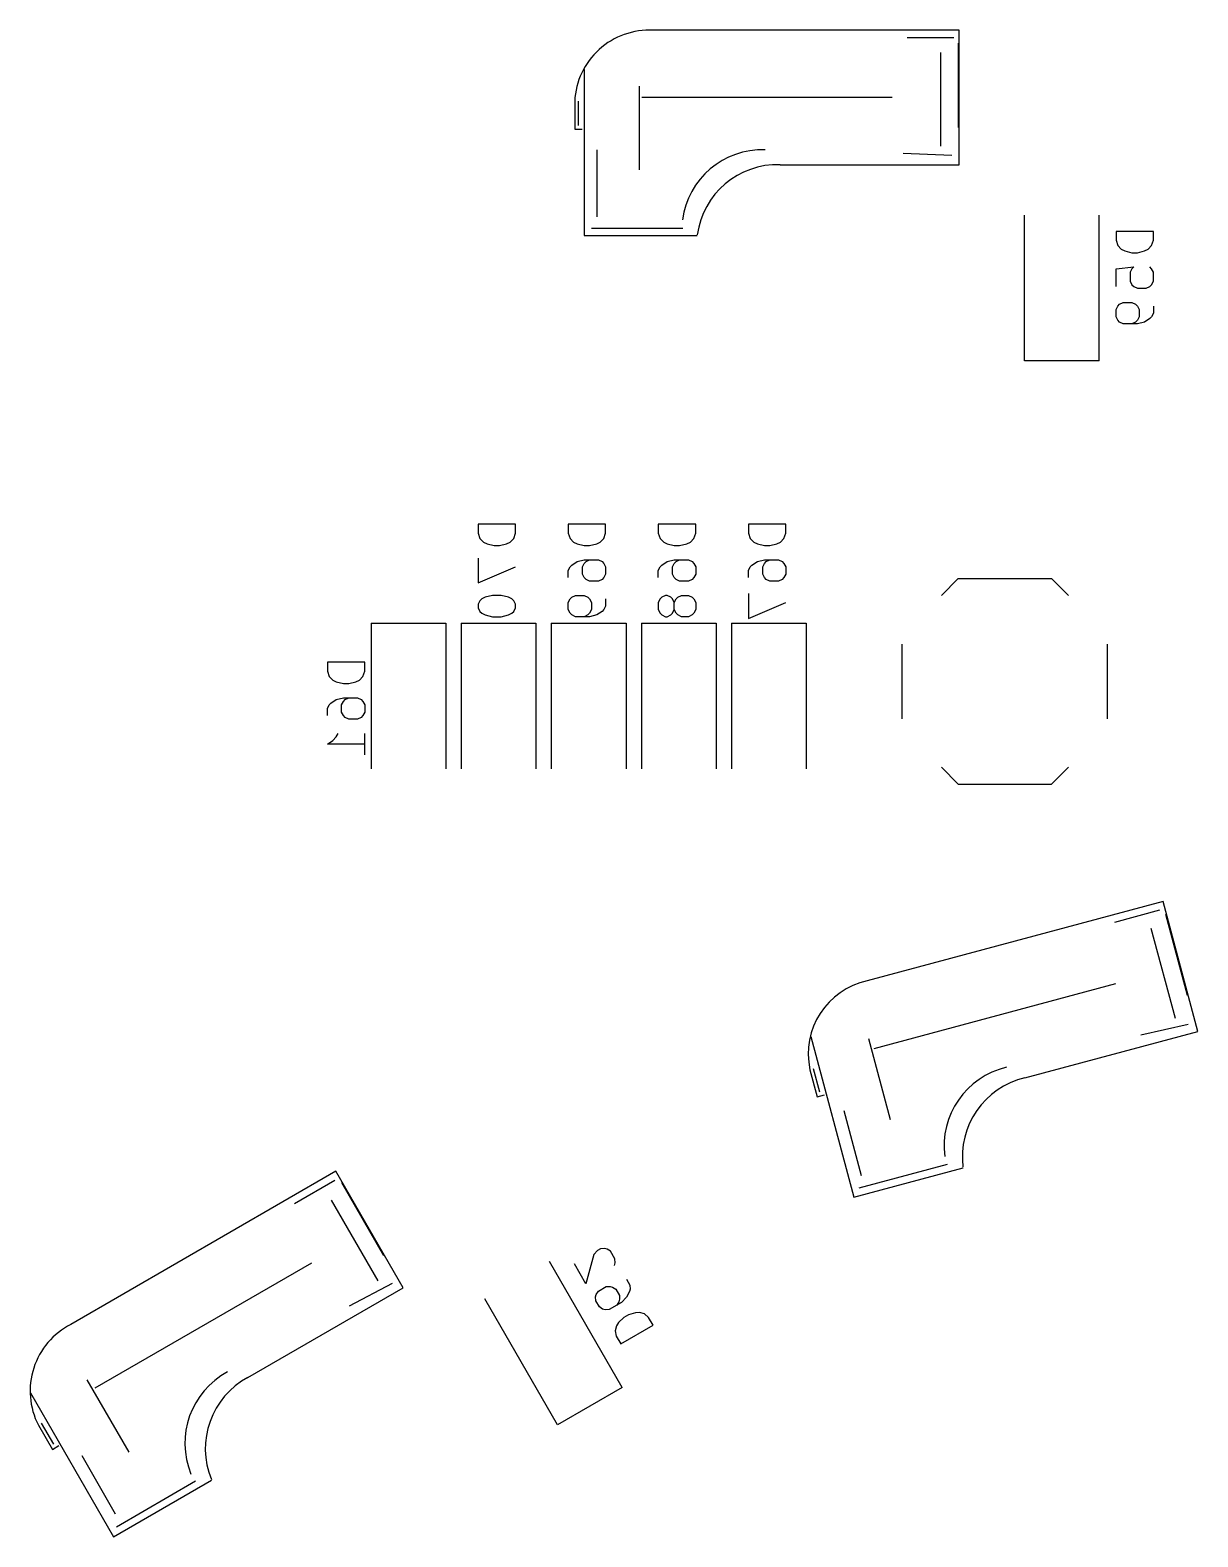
# Model space of a CAD drawing. Extents: x 83 to 346, y -162 to -57.
# Drawn here: x 83.18 to 114.45, y -158.28 to -117.93 of the extents above; entities that cross this region are included whole.
import ezdxf

# ---------------------------------------------------------------- set-up
doc = ezdxf.new("R2010")
doc.units = 0
doc.layers.add('BLACK', color=7, linetype='CONTINUOUS')

msp = doc.modelspace()

# ---------------------------------------------------------------- linework, layer by layer
at = {"layer": 'BLACK', "linetype": 'CONTINUOUS'}
for p, q in [((108.057, -117.936), (99.8574, -117.936)), ((107.907, -118.136), (106.657, -118.136)), ((108.057, -121.536), (108.057, -117.936)), ((107.557, -118.536), (107.557, -121.036)), ((108.037, -120.536), (108.037, -118.286)), ((98.0074, -118.986), (98.0074, -123.436)), ((99.4874, -119.436), (99.4874, -121.676)), ((106.257, -119.736), (99.5574, -119.736)), ((97.7574, -119.836), (97.7574, -120.586)), ((97.8574, -120.486), (97.8574, -119.836)), ((97.7574, -120.586), (97.9574, -120.586)), ((98.3574, -122.936), (98.3574, -121.136)), ((107.857, -121.286), (106.557, -121.236)), ((103.257, -121.536), (108.057, -121.536)), ((109.801, -126.786), (109.801, -122.886)), ((111.801, -126.786), (111.801, -122.886)), ((98.0074, -123.436), (101.037, -123.436)), ((98.2074, -123.236), (100.657, -123.236)), ((113.254, -123.322), (112.254, -123.322)), ((112.254, -123.322), (112.254, -123.56)), ((113.254, -123.56), (113.254, -123.322)), ((112.254, -123.56), (112.301, -123.703)), ((112.301, -123.703), (112.396, -123.798)), ((112.396, -123.798), (112.492, -123.846)), ((112.492, -123.846), (112.682, -123.893)), ((112.825, -123.893), (113.015, -123.846)), ((113.015, -123.846), (113.111, -123.798)), ((113.111, -123.798), (113.206, -123.703)), ((113.206, -123.703), (113.254, -123.56)), ((112.682, -123.893), (112.825, -123.893)), ((112.254, -124.322), (112.73, -124.274)), ((112.254, -124.798), (112.254, -124.322)), ((112.682, -124.322), (112.634, -124.417)), ((112.634, -124.417), (112.634, -124.655)), ((112.634, -124.655), (112.682, -124.75)), ((112.73, -124.274), (112.682, -124.322)), ((113.206, -124.322), (113.158, -124.274)), ((113.254, -124.417), (113.206, -124.322)), ((113.206, -124.75), (113.254, -124.655)), ((113.254, -124.655), (113.254, -124.417)), ((112.682, -124.75), (112.73, -124.798)), ((112.73, -124.798), (112.825, -124.846)), ((112.825, -124.846), (113.063, -124.846)), ((113.063, -124.846), (113.158, -124.798)), ((113.158, -124.798), (113.206, -124.75)), ((112.254, -125.417), (112.301, -125.322)), ((112.254, -125.608), (112.254, -125.417)), ((112.301, -125.322), (112.349, -125.274)), ((112.349, -125.274), (112.444, -125.227)), ((112.444, -125.227), (112.682, -125.227)), ((112.682, -125.227), (112.777, -125.274)), ((112.777, -125.274), (112.825, -125.322)), ((112.825, -125.322), (112.873, -125.417)), ((112.873, -125.417), (112.873, -125.608)), ((113.254, -125.322), (113.254, -125.512)), ((112.301, -125.703), (112.254, -125.608)), ((112.349, -125.75), (112.301, -125.703)), ((112.444, -125.798), (112.349, -125.75)), ((112.825, -125.798), (112.444, -125.798)), ((112.777, -125.75), (112.682, -125.798)), ((112.825, -125.703), (112.777, -125.75)), ((112.873, -125.608), (112.825, -125.703)), ((113.015, -125.75), (112.825, -125.798)), ((113.158, -125.655), (113.015, -125.75)), ((113.206, -125.608), (113.158, -125.655)), ((113.254, -125.512), (113.206, -125.608)), ((111.801, -126.786), (109.801, -126.786)), ((96.1718, -131.164), (95.1718, -131.164)), ((95.1718, -131.164), (95.1718, -131.402)), ((95.1718, -131.402), (95.2194, -131.545)), ((96.1242, -131.545), (96.1718, -131.402)), ((96.1718, -131.402), (96.1718, -131.164)), ((98.5848, -131.164), (97.5848, -131.164)), ((97.5848, -131.164), (97.5848, -131.402)), ((97.5848, -131.402), (97.6324, -131.545)), ((98.5372, -131.545), (98.5848, -131.402)), ((98.5848, -131.402), (98.5848, -131.164)), ((100.998, -131.164), (99.9978, -131.164)), ((99.9978, -131.164), (99.9978, -131.402)), ((99.9978, -131.402), (100.045, -131.545)), ((100.95, -131.545), (100.998, -131.402)), ((100.998, -131.402), (100.998, -131.164)), ((103.411, -131.164), (102.411, -131.164)), ((102.411, -131.164), (102.411, -131.402)), ((102.411, -131.402), (102.458, -131.545)), ((103.363, -131.545), (103.411, -131.402)), ((103.411, -131.402), (103.411, -131.164)), ((95.2194, -131.545), (95.3146, -131.64)), ((95.3146, -131.64), (95.4099, -131.688)), ((95.4099, -131.688), (95.6003, -131.735)), ((95.6003, -131.735), (95.7432, -131.735)), ((95.7432, -131.735), (95.9337, -131.688)), ((95.9337, -131.688), (96.0289, -131.64)), ((96.0289, -131.64), (96.1242, -131.545)), ((97.6324, -131.545), (97.7276, -131.64)), ((97.7276, -131.64), (97.8229, -131.688)), ((97.8229, -131.688), (98.0133, -131.735)), ((98.0133, -131.735), (98.1562, -131.735)), ((98.1562, -131.735), (98.3467, -131.688)), ((98.3467, -131.688), (98.4419, -131.64)), ((98.4419, -131.64), (98.5372, -131.545)), ((100.045, -131.545), (100.141, -131.64)), ((100.141, -131.64), (100.236, -131.688)), ((100.236, -131.688), (100.426, -131.735)), ((100.426, -131.735), (100.569, -131.735)), ((100.569, -131.735), (100.76, -131.688)), ((100.76, -131.688), (100.855, -131.64)), ((100.855, -131.64), (100.95, -131.545)), ((102.458, -131.545), (102.554, -131.64)), ((102.554, -131.64), (102.649, -131.688)), ((102.649, -131.688), (102.839, -131.735)), ((102.839, -131.735), (102.982, -131.735)), ((102.982, -131.735), (103.173, -131.688)), ((103.173, -131.688), (103.268, -131.64)), ((103.268, -131.64), (103.363, -131.545)), ((95.1718, -132.069), (95.1718, -132.735)), ((95.1718, -132.735), (96.1718, -132.307)), ((97.5848, -132.402), (97.6324, -132.307)), ((97.6324, -132.307), (97.68, -132.259)), ((97.68, -132.259), (97.8229, -132.164)), ((97.8229, -132.164), (98.0133, -132.116)), ((97.9657, -132.307), (98.0133, -132.212)), ((97.9657, -132.497), (97.9657, -132.307)), ((98.0133, -132.116), (98.3943, -132.116)), ((98.0133, -132.212), (98.061, -132.164)), ((98.061, -132.164), (98.1562, -132.116)), ((98.3943, -132.116), (98.4895, -132.164)), ((98.4895, -132.164), (98.5372, -132.212)), ((98.5372, -132.212), (98.5848, -132.307)), ((98.5848, -132.307), (98.5848, -132.497)), ((99.9978, -132.402), (100.045, -132.307)), ((100.045, -132.307), (100.093, -132.259)), ((100.093, -132.259), (100.236, -132.164)), ((100.236, -132.164), (100.426, -132.116)), ((100.379, -132.307), (100.426, -132.212)), ((100.379, -132.497), (100.379, -132.307)), ((100.426, -132.116), (100.807, -132.116)), ((100.426, -132.212), (100.474, -132.164)), ((100.474, -132.164), (100.569, -132.116)), ((100.807, -132.116), (100.903, -132.164)), ((100.903, -132.164), (100.95, -132.212)), ((100.95, -132.212), (100.998, -132.307)), ((100.998, -132.307), (100.998, -132.497)), ((102.411, -132.402), (102.458, -132.307)), ((102.458, -132.307), (102.506, -132.259)), ((102.506, -132.259), (102.649, -132.164)), ((102.649, -132.164), (102.839, -132.116)), ((102.792, -132.307), (102.839, -132.212)), ((102.792, -132.497), (102.792, -132.307)), ((102.839, -132.116), (103.22, -132.116)), ((102.839, -132.212), (102.887, -132.164)), ((102.887, -132.164), (102.982, -132.116)), ((103.22, -132.116), (103.316, -132.164)), ((103.316, -132.164), (103.363, -132.212)), ((103.363, -132.212), (103.411, -132.307)), ((103.411, -132.307), (103.411, -132.497)), ((97.5848, -132.592), (97.5848, -132.402)), ((98.0133, -132.592), (97.9657, -132.497)), ((98.061, -132.64), (98.0133, -132.592)), ((98.1562, -132.688), (98.061, -132.64)), ((98.3943, -132.688), (98.1562, -132.688)), ((98.4895, -132.64), (98.3943, -132.688)), ((98.5372, -132.592), (98.4895, -132.64)), ((98.5848, -132.497), (98.5372, -132.592)), ((99.9978, -132.592), (99.9978, -132.402)), ((100.426, -132.592), (100.379, -132.497)), ((100.474, -132.64), (100.426, -132.592)), ((100.569, -132.688), (100.474, -132.64)), ((100.807, -132.688), (100.569, -132.688)), ((100.903, -132.64), (100.807, -132.688)), ((100.95, -132.592), (100.903, -132.64)), ((100.998, -132.497), (100.95, -132.592)), ((102.411, -132.592), (102.411, -132.402)), ((102.839, -132.592), (102.792, -132.497)), ((102.887, -132.64), (102.839, -132.592)), ((102.982, -132.688), (102.887, -132.64)), ((103.22, -132.688), (102.982, -132.688)), ((103.316, -132.64), (103.22, -132.688)), ((103.363, -132.592), (103.316, -132.64)), ((103.411, -132.497), (103.363, -132.592)), ((107.58, -133.07), (108.03, -132.62)), ((108.03, -132.62), (110.53, -132.62)), ((110.98, -133.07), (110.53, -132.62)), ((95.3623, -133.116), (95.267, -133.164)), ((95.5527, -133.069), (95.3623, -133.116)), ((95.7908, -133.069), (95.5527, -133.069)), ((95.9813, -133.116), (95.7908, -133.069)), ((96.0765, -133.164), (95.9813, -133.116)), ((97.6324, -133.164), (97.68, -133.116)), ((97.68, -133.116), (97.7753, -133.069)), ((97.7753, -133.069), (98.0133, -133.069)), ((98.0133, -133.069), (98.1086, -133.116)), ((98.1086, -133.116), (98.1562, -133.164)), ((100.093, -133.116), (100.045, -133.164)), ((100.188, -133.069), (100.093, -133.116)), ((100.236, -133.069), (100.188, -133.069)), ((100.331, -133.116), (100.236, -133.069)), ((100.379, -133.164), (100.331, -133.116)), ((100.474, -133.164), (100.522, -133.116)), ((100.522, -133.116), (100.617, -133.069)), ((100.617, -133.069), (100.807, -133.069)), ((100.807, -133.069), (100.903, -133.116)), ((100.903, -133.116), (100.95, -133.164)), ((102.411, -133.021), (102.411, -133.688)), ((95.2194, -133.212), (95.1718, -133.307)), ((95.1718, -133.307), (95.1718, -133.402)), ((95.1718, -133.402), (95.2194, -133.497)), ((95.267, -133.164), (95.2194, -133.212)), ((95.2194, -133.497), (95.267, -133.545)), ((96.1242, -133.212), (96.0765, -133.164)), ((96.0765, -133.545), (96.1242, -133.497)), ((96.1718, -133.307), (96.1242, -133.212)), ((96.1242, -133.497), (96.1718, -133.402)), ((96.1718, -133.402), (96.1718, -133.307)), ((97.5848, -133.259), (97.6324, -133.164)), ((97.5848, -133.45), (97.5848, -133.259)), ((97.6324, -133.545), (97.5848, -133.45)), ((98.1562, -133.164), (98.2038, -133.259)), ((98.2038, -133.45), (98.1562, -133.545)), ((98.2038, -133.259), (98.2038, -133.45)), ((98.4895, -133.497), (98.3467, -133.592)), ((98.5372, -133.45), (98.4895, -133.497)), ((98.5848, -133.354), (98.5372, -133.45)), ((98.5848, -133.164), (98.5848, -133.354)), ((100.045, -133.164), (99.9978, -133.259)), ((99.9978, -133.259), (99.9978, -133.45)), ((99.9978, -133.45), (100.045, -133.545)), ((100.426, -133.259), (100.379, -133.164)), ((100.379, -133.545), (100.426, -133.45)), ((100.426, -133.259), (100.474, -133.164)), ((100.426, -133.45), (100.426, -133.259)), ((100.474, -133.545), (100.426, -133.45)), ((100.95, -133.164), (100.998, -133.259)), ((100.998, -133.45), (100.95, -133.545)), ((100.998, -133.259), (100.998, -133.45)), ((102.411, -133.688), (103.411, -133.259)), ((92.3064, -133.811), (92.3064, -137.711)), ((92.3064, -133.811), (94.3064, -133.811)), ((94.3064, -133.811), (94.3064, -137.711)), ((94.7194, -133.811), (96.7194, -133.811)), ((94.7194, -133.811), (94.7194, -137.711)), ((95.267, -133.545), (95.3623, -133.592)), ((95.3623, -133.592), (95.5527, -133.64)), ((95.5527, -133.64), (95.7908, -133.64)), ((95.7908, -133.64), (95.9813, -133.592)), ((95.9813, -133.592), (96.0765, -133.545)), ((96.7194, -133.811), (96.7194, -137.711)), ((97.1324, -133.811), (99.1324, -133.811)), ((97.1324, -133.811), (97.1324, -137.711)), ((97.68, -133.592), (97.6324, -133.545)), ((97.7753, -133.64), (97.68, -133.592)), ((98.1562, -133.64), (97.7753, -133.64)), ((98.1086, -133.592), (98.0133, -133.64)), ((98.1562, -133.545), (98.1086, -133.592)), ((98.3467, -133.592), (98.1562, -133.64)), ((99.1324, -133.811), (99.1324, -137.711)), ((99.5454, -133.811), (101.545, -133.811)), ((99.5454, -133.811), (99.5454, -137.711)), ((100.045, -133.545), (100.093, -133.592)), ((100.093, -133.592), (100.188, -133.64)), ((100.188, -133.64), (100.236, -133.64)), ((100.236, -133.64), (100.331, -133.592)), ((100.331, -133.592), (100.379, -133.545)), ((100.522, -133.592), (100.474, -133.545)), ((100.617, -133.64), (100.522, -133.592)), ((100.807, -133.64), (100.617, -133.64)), ((100.903, -133.592), (100.807, -133.64)), ((100.95, -133.545), (100.903, -133.592)), ((101.545, -133.811), (101.545, -137.711)), ((101.958, -133.811), (103.958, -133.811)), ((101.958, -133.811), (101.958, -137.711)), ((103.958, -133.811), (103.958, -137.711)), ((106.53, -136.37), (106.53, -134.37)), ((112.03, -136.37), (112.03, -134.37)), ((92.135, -134.859), (91.135, -134.859)), ((91.135, -134.859), (91.135, -135.097)), ((91.135, -135.097), (91.1826, -135.24)), ((92.0874, -135.24), (92.135, -135.097)), ((92.135, -135.097), (92.135, -134.859)), ((91.1826, -135.24), (91.2778, -135.335)), ((91.2778, -135.335), (91.3731, -135.383)), ((91.3731, -135.383), (91.5635, -135.431)), ((91.5635, -135.431), (91.7064, -135.431)), ((91.7064, -135.431), (91.8969, -135.383)), ((91.8969, -135.383), (91.9921, -135.335)), ((91.9921, -135.335), (92.0874, -135.24)), ((91.1826, -136.002), (91.2302, -135.954)), ((91.2302, -135.954), (91.3731, -135.859)), ((91.3731, -135.859), (91.5635, -135.812)), ((91.5159, -136.002), (91.5635, -135.907)), ((91.5635, -135.812), (91.9445, -135.812)), ((91.5635, -135.907), (91.6112, -135.859)), ((91.6112, -135.859), (91.7064, -135.812)), ((91.9445, -135.812), (92.0397, -135.859)), ((92.0397, -135.859), (92.0874, -135.907)), ((92.0874, -135.907), (92.135, -136.002)), ((91.135, -136.097), (91.1826, -136.002)), ((91.135, -136.288), (91.135, -136.097)), ((91.5159, -136.192), (91.5159, -136.002)), ((91.5635, -136.288), (91.5159, -136.192)), ((91.6112, -136.335), (91.5635, -136.288)), ((91.7064, -136.383), (91.6112, -136.335)), ((92.0397, -136.335), (91.9445, -136.383)), ((92.0874, -136.288), (92.0397, -136.335)), ((92.135, -136.192), (92.0874, -136.288)), ((92.135, -136.002), (92.135, -136.192)), ((91.9445, -136.383), (91.7064, -136.383)), ((91.135, -137.05), (91.2778, -136.954)), ((92.135, -137.05), (91.135, -137.05)), ((91.2778, -136.954), (91.3731, -136.859)), ((91.3731, -136.859), (91.4207, -136.764)), ((92.135, -137.335), (92.135, -136.764)), ((107.58, -137.67), (108.03, -138.12)), ((110.98, -137.67), (110.53, -138.12)), ((108.03, -138.12), (110.53, -138.12)), ((113.514, -141.267), (105.594, -143.389)), ((113.421, -141.499), (112.214, -141.822)), ((114.446, -144.744), (113.514, -141.267)), ((113.187, -141.976), (113.834, -144.39)), ((114.168, -143.783), (113.586, -141.61)), ((112.242, -143.471), (105.77, -145.205)), ((109.81, -145.986), (114.446, -144.744)), ((114.188, -144.554), (112.92, -144.842)), ((104.079, -144.882), (105.23, -149.18)), ((105.625, -144.934), (106.204, -147.097)), ((104.057, -145.768), (104.251, -146.492)), ((104.322, -146.37), (104.154, -145.742)), ((104.251, -146.492), (104.444, -146.44)), ((105.439, -148.607), (104.973, -146.868)), ((105.23, -149.18), (108.157, -148.396)), ((105.372, -148.935), (107.738, -148.301)), ((91.3658, -148.488), (84.2644, -152.588)), ((91.3359, -148.736), (90.2534, -149.361)), ((93.1658, -151.605), (91.3658, -148.488)), ((92.6485, -150.749), (91.5235, -148.801)), ((91.2328, -149.257), (92.4828, -151.422)), ((98.27, -150.72), (98.0608, -151.501)), ((98.3699, -150.608), (98.27, -150.72)), ((98.4524, -150.56), (98.3699, -150.608)), ((98.5587, -150.554), (98.4524, -150.56)), ((98.6237, -150.571), (98.5587, -150.554)), ((98.7126, -150.63), (98.6237, -150.571)), ((98.8316, -150.836), (98.7126, -150.63)), ((98.838, -150.942), (98.8316, -150.836)), ((90.707, -150.947), (84.9046, -154.297)), ((99.033, -154.28), (97.083, -150.903)), ((98.0608, -151.501), (97.7513, -150.965)), ((98.8206, -151.007), (98.838, -150.942)), ((89.0089, -154.005), (93.1658, -151.605)), ((92.8676, -151.489), (91.7168, -152.096)), ((98.3924, -151.694), (98.5986, -151.575)), ((98.5986, -151.575), (98.7049, -151.569)), ((98.7049, -151.569), (98.77, -151.586)), ((98.77, -151.586), (98.8588, -151.645)), ((98.8588, -151.645), (98.9541, -151.81)), ((99.1411, -151.372), (99.2364, -151.537)), ((99.2428, -151.643), (99.2253, -151.708)), ((99.2364, -151.537), (99.2428, -151.643)), ((97.301, -155.28), (95.351, -151.903)), ((98.3164, -151.848), (98.3338, -151.783)), ((98.3227, -151.955), (98.3164, -151.848)), ((98.418, -152.12), (98.3227, -151.955)), ((98.3338, -151.783), (98.3924, -151.694)), ((99.0081, -151.999), (98.6782, -152.189)), ((98.943, -151.981), (98.8844, -152.07)), ((98.9605, -151.916), (98.943, -151.981)), ((98.9541, -151.81), (98.9605, -151.916)), ((99.1492, -151.862), (99.0081, -151.999)), ((99.2253, -151.708), (99.1492, -151.862)), ((98.5068, -152.178), (98.418, -152.12)), ((98.5719, -152.196), (98.5068, -152.178)), ((98.6782, -152.189), (98.5719, -152.196)), ((99.0748, -152.4), (98.9337, -152.537)), ((99.1986, -152.329), (99.0748, -152.4)), ((99.3873, -152.275), (99.1986, -152.329)), ((99.4936, -152.268), (99.3873, -152.275)), ((99.6237, -152.303), (99.4936, -152.268)), ((99.7364, -152.403), (99.6237, -152.303)), ((99.8554, -152.609), (99.7364, -152.403)), ((98.875, -152.626), (98.8402, -152.756)), ((98.8402, -152.756), (98.8703, -152.903)), ((98.9337, -152.537), (98.875, -152.626)), ((98.9894, -153.109), (99.8554, -152.609)), ((98.8703, -152.903), (98.9894, -153.109)), ((84.694, -154.072), (85.814, -156.012)), ((83.1873, -154.422), (85.4123, -158.276)), ((99.033, -154.28), (97.301, -155.28)), ((83.3958, -155.283), (83.7708, -155.933)), ((83.8074, -155.796), (83.4824, -155.233)), ((83.7708, -155.933), (83.944, -155.833)), ((85.4654, -157.668), (84.5654, -156.109)), ((85.4123, -158.276), (88.0363, -156.761)), ((85.4855, -158.003), (87.6072, -156.778))]:
    msp.add_line(p, q, dxfattribs=at)
at = {"layer": 'BLACK'}
for centre, radius, start, end in [((99.7574, -119.936), 2.0025, 87.1376, 177.138), ((102.792, -123.306), 2.171, 88.2843, 172.284), ((103.192, -123.706), 2.171, 88.2843, 172.284), ((106.015, -145.347), 2.0025, 102.138, 192.138), ((109.819, -147.816), 2.171, 103.284, 187.284), ((110.309, -148.099), 2.171, 103.284, 187.284), ((85.1778, -154.37), 2.0025, 117.138, 207.138), ((89.4912, -155.771), 2.171, 118.284, 202.284), ((90.0376, -155.917), 2.171, 118.284, 202.284)]:
    msp.add_arc(centre, radius, start, end, dxfattribs=at)

doc.saveas('drawing.dxf')
